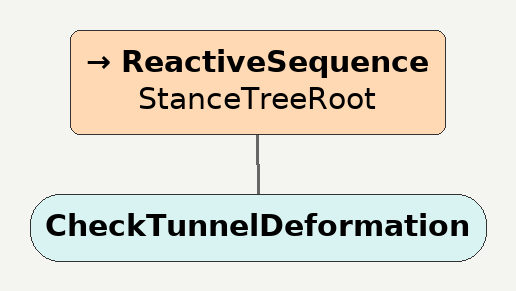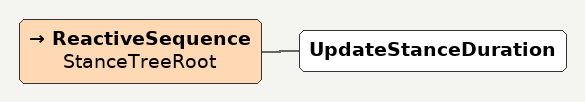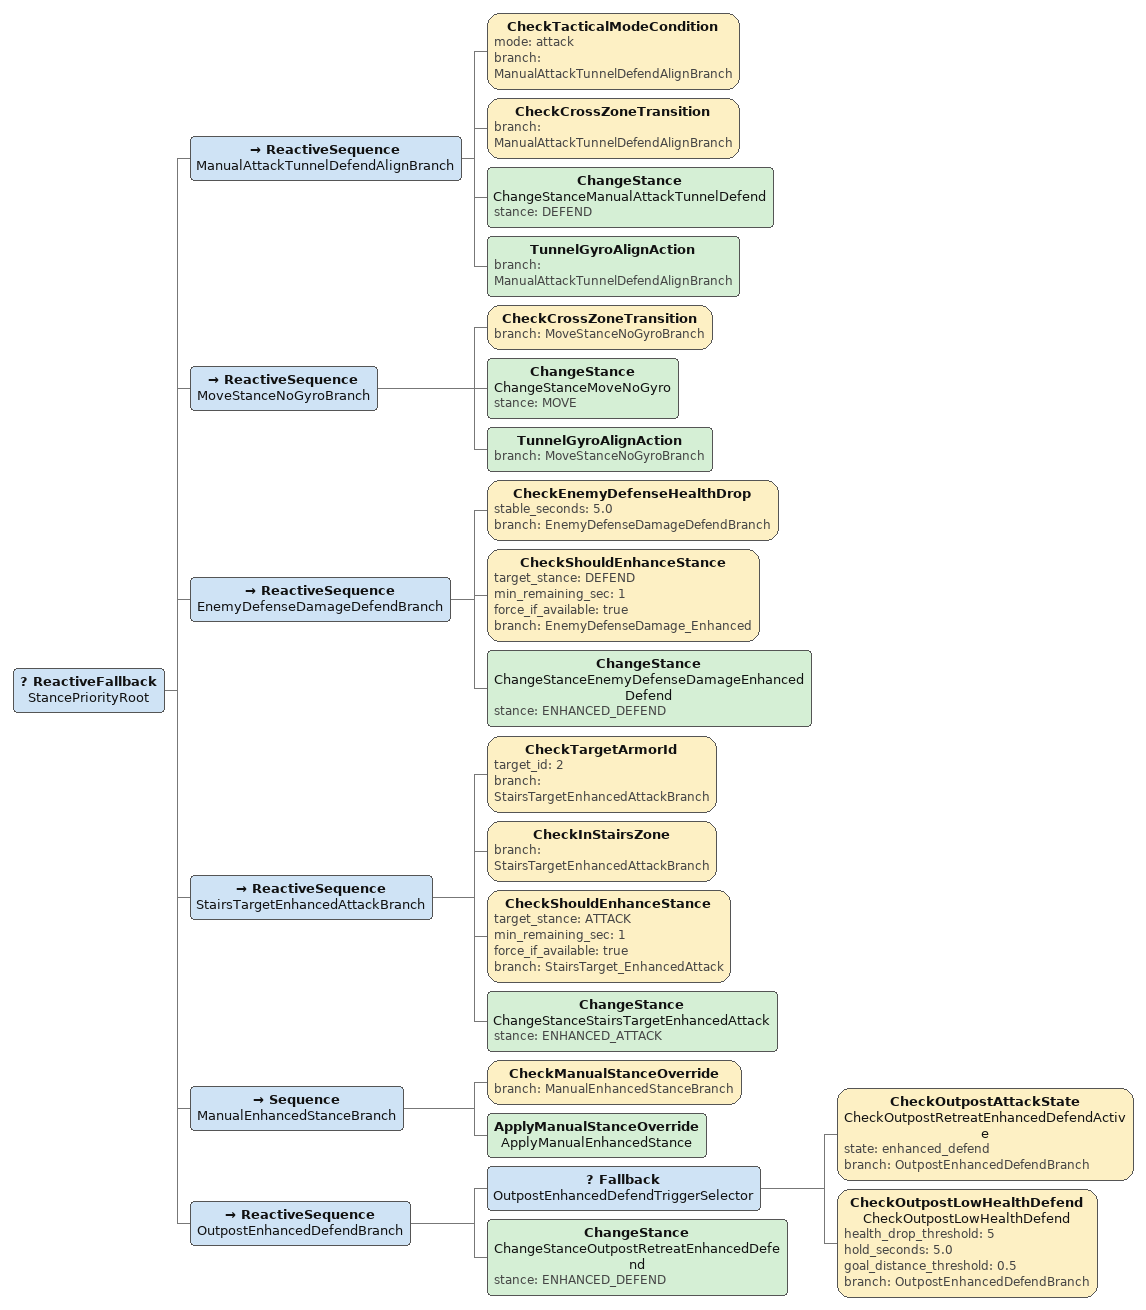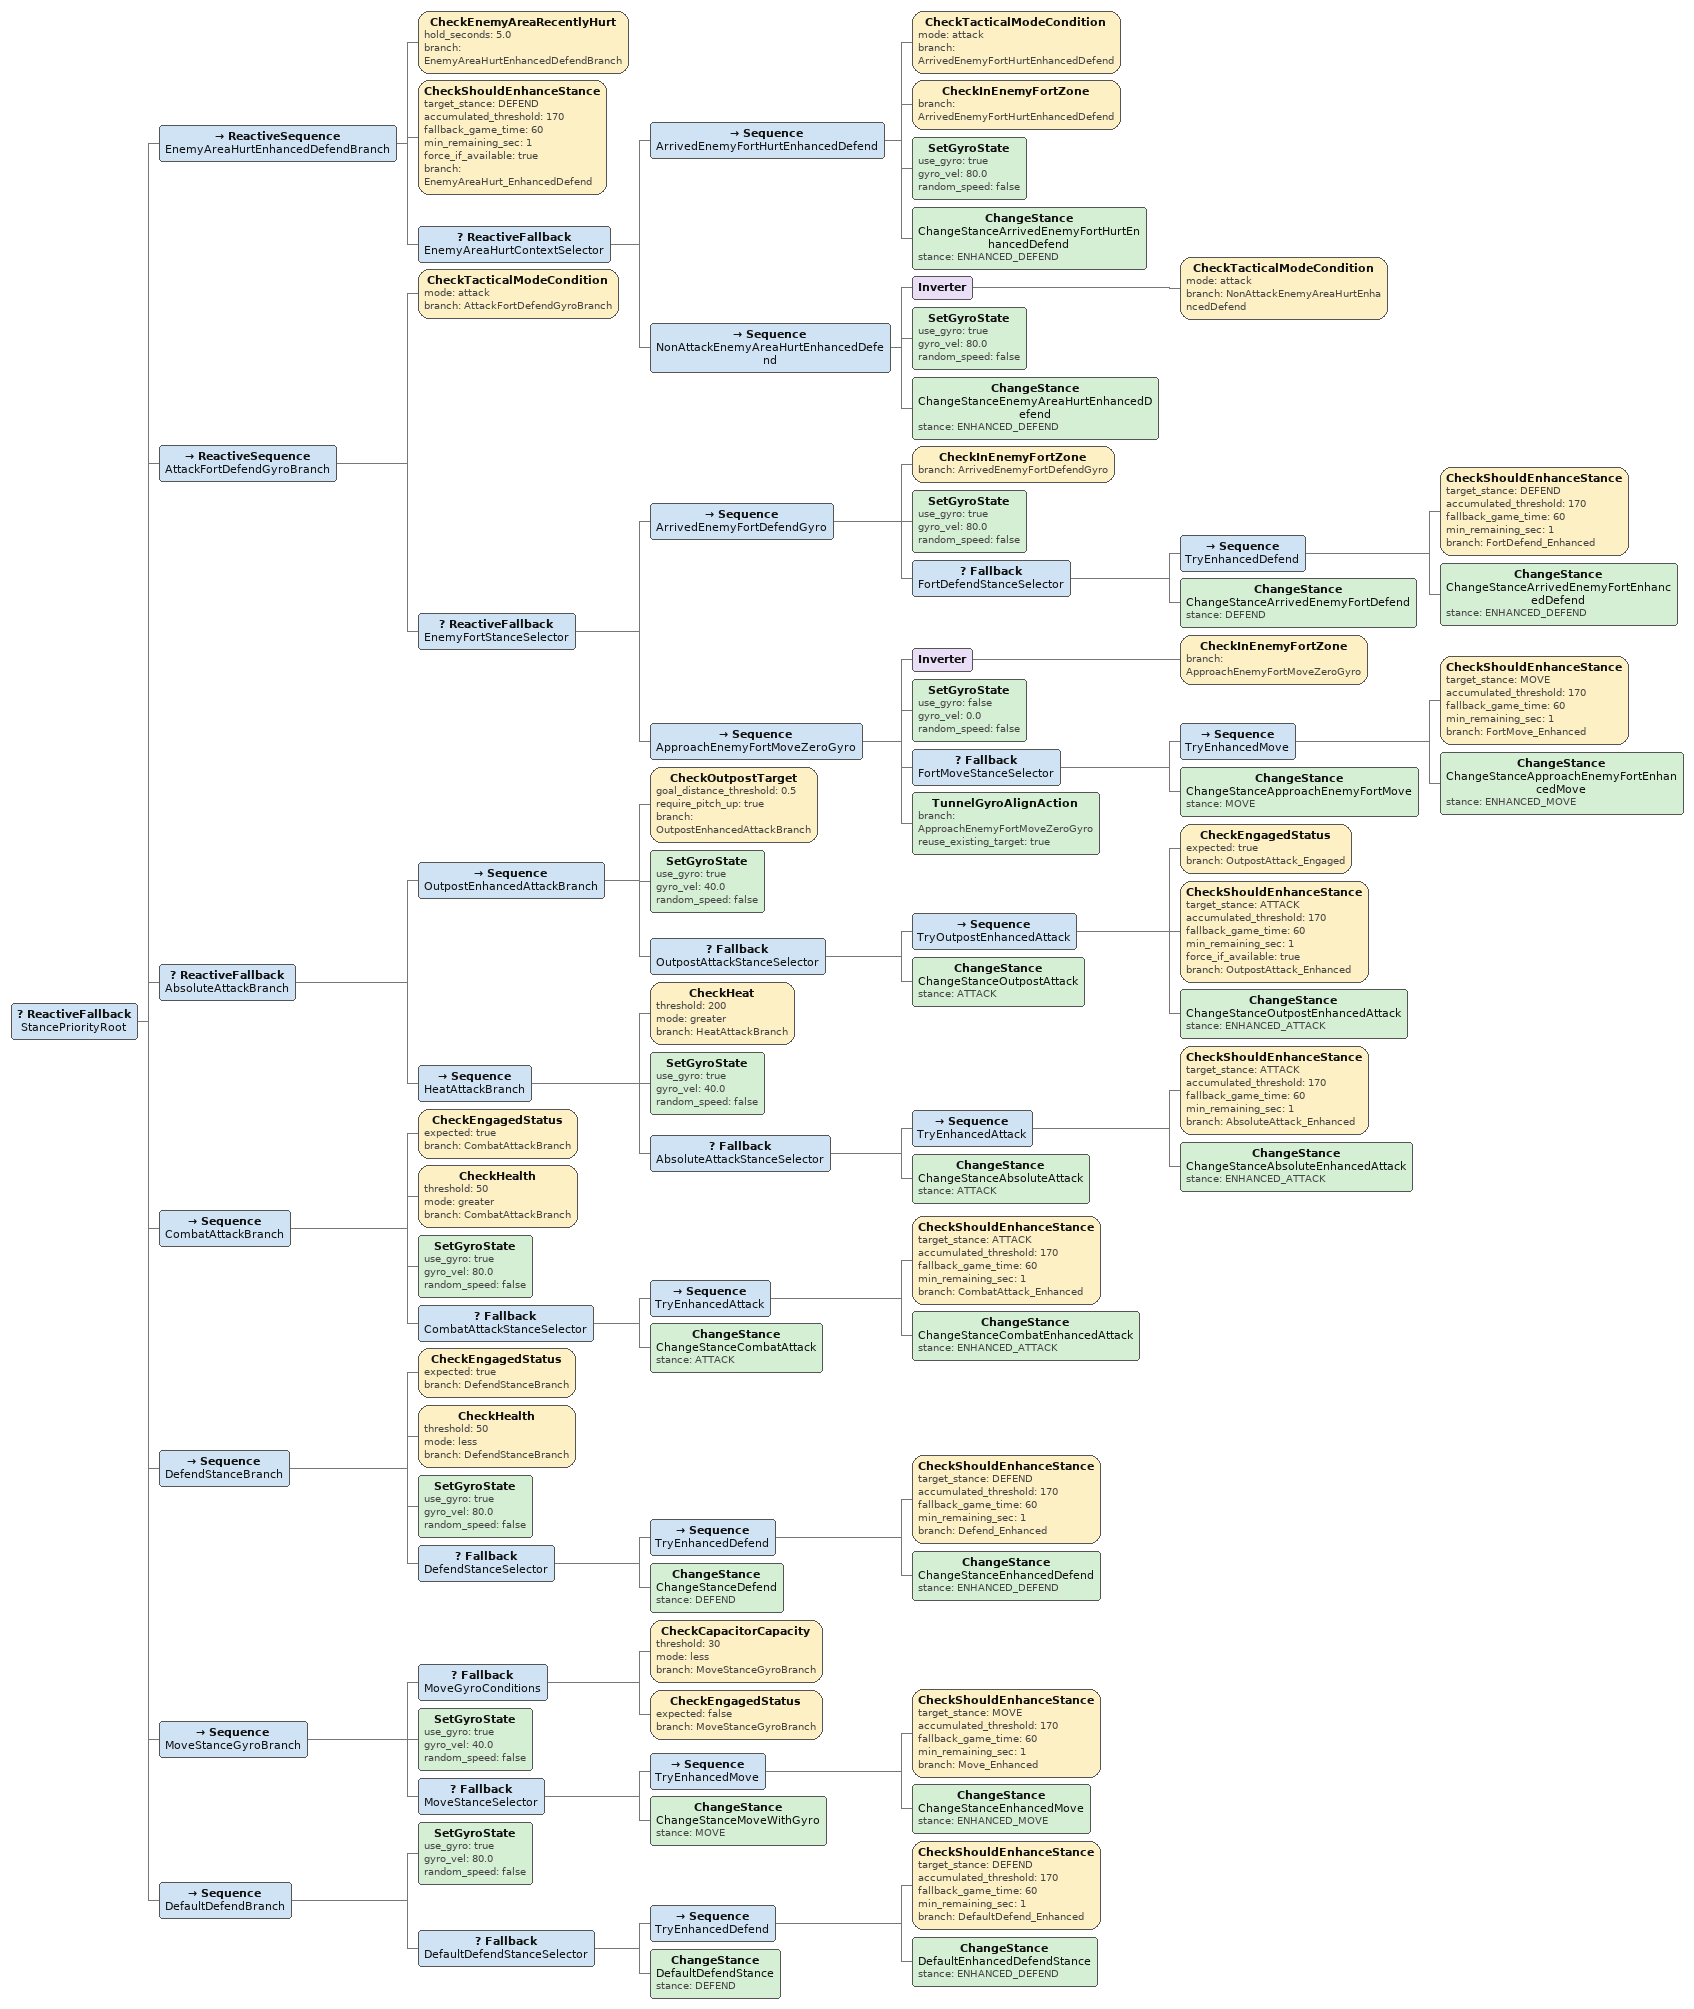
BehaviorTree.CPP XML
<ReactiveSequence name="StanceTreeRoot">
  <CheckTunnelDeformation/>
</ReactiveSequence>

<ReactiveSequence name="StanceTreeRoot">
  <UpdateStanceDuration/>
</ReactiveSequence>

<ReactiveFallback name="StancePriorityRoot">
  <ReactiveSequence name="ManualAttackTunnelDefendAlignBranch">
    <CheckTacticalModeCondition mode="attack" branch="ManualAttackTunnelDefendAlignBranch"/>
    <CheckCrossZoneTransition branch="ManualAttackTunnelDefendAlignBranch"/>
    <ChangeStance name="ChangeStanceManualAttackTunnelDefend" stance="DEFEND"/>
    <TunnelGyroAlignAction branch="ManualAttackTunnelDefendAlignBranch"/>
  </ReactiveSequence>

  <ReactiveSequence name="MoveStanceNoGyroBranch">
    <CheckCrossZoneTransition branch="MoveStanceNoGyroBranch"/>
    <ChangeStance name="ChangeStanceMoveNoGyro" stance="MOVE"/>
    <TunnelGyroAlignAction branch="MoveStanceNoGyroBranch"/>
  </ReactiveSequence>

  <!-- 敌方防守区受击后优先使用强化防御；连续5秒未再掉血后退出。
       优先级低于过洞，高于其他姿态分支。强化不可用时回退现有正常姿态决策。 -->
  <ReactiveSequence name="EnemyDefenseDamageDefendBranch">
    <CheckEnemyDefenseHealthDrop stable_seconds="5.0" branch="EnemyDefenseDamageDefendBranch"/>
    <CheckShouldEnhanceStance target_stance="DEFEND" min_remaining_sec="1" force_if_available="true" branch="EnemyDefenseDamage_Enhanced"/>
    <ChangeStance name="ChangeStanceEnemyDefenseDamageEnhancedDefend" stance="ENHANCED_DEFEND"/>
  </ReactiveSequence>

  <!-- 锁定2号装甲板且位于楼梯区域时，强化攻击可用即启用；
       优先级紧随敌方防守区受击强化防御，条件不满足时回退现有姿态决策。 -->
  <ReactiveSequence name="StairsTargetEnhancedAttackBranch">
    <CheckTargetArmorId target_id="2" branch="StairsTargetEnhancedAttackBranch"/>
    <CheckInStairsZone branch="StairsTargetEnhancedAttackBranch"/>
    <CheckShouldEnhanceStance target_stance="ATTACK" min_remaining_sec="1" force_if_available="true" branch="StairsTarget_EnhancedAttack"/>
    <ChangeStance name="ChangeStanceStairsTargetEnhancedAttack" stance="ENHANCED_ATTACK"/>
  </ReactiveSequence>

  <!-- 强化姿态专门分支:非隧道场景下,若操作手强化覆盖生效(override_active && 能量 && 未超时),
       直接产出强化姿态并返回 SUCCESS,自动分支不会 tick。
       优先级:高于自动分支,低于隧道分支。
       此分支只覆盖姿态,不改变当前小陀螺策略。 -->
  <Sequence name="ManualEnhancedStanceBranch">
    <CheckManualStanceOverride branch="ManualEnhancedStanceBranch"/>
    <ApplyManualStanceOverride name="ApplyManualEnhancedStance"/>
  </Sequence>

  <!-- 前哨强化防御共用分支：保留每次撤退最初5秒；前哨RESPONSE目标下血量较进入目标时下降5个百分点，本局额外触发一次固定5秒。 -->
  <ReactiveSequence name="OutpostEnhancedDefendBranch">
    <Fallback name="OutpostEnhancedDefendTriggerSelector">
      <CheckOutpostAttackState name="CheckOutpostRetreatEnhancedDefendActive" state="enhanced_defend" branch="OutpostEnhancedDefendBranch"/>
      <CheckOutpostLowHealthDefend name="CheckOutpostLowHealthDefend" health_drop_threshold="5" hold_seconds="5.0" goal_distance_threshold="0.5" branch="OutpostEnhancedDefendBranch"/>
    </Fallback>
    <ChangeStance name="ChangeStanceOutpostRetreatEnhancedDefend" stance="ENHANCED_DEFEND"/>
  </ReactiveSequence>

</ReactiveFallback>

<ReactiveFallback name="StancePriorityRoot">
  <!-- 敌区受击强化防御：冲堡接近阶段继续执行 MOVE/零陀螺/航向对齐，
       只有到达堡垒交战圈后才允许该分支接管冲堡姿态。 -->
  <ReactiveSequence name="EnemyAreaHurtEnhancedDefendBranch">
    <CheckEnemyAreaRecentlyHurt hold_seconds="5.0" branch="EnemyAreaHurtEnhancedDefendBranch"/>
    <CheckShouldEnhanceStance target_stance="DEFEND" accumulated_threshold="170" fallback_game_time="60" min_remaining_sec="1" force_if_available="true" branch="EnemyAreaHurt_EnhancedDefend"/>
    <ReactiveFallback name="EnemyAreaHurtContextSelector">
      <Sequence name="ArrivedEnemyFortHurtEnhancedDefend">
        <CheckTacticalModeCondition mode="attack" branch="ArrivedEnemyFortHurtEnhancedDefend"/>
        <CheckInEnemyFortZone branch="ArrivedEnemyFortHurtEnhancedDefend"/>
        <SetGyroState use_gyro="true" gyro_vel="80.0" random_speed="false"/>
        <ChangeStance name="ChangeStanceArrivedEnemyFortHurtEnhancedDefend" stance="ENHANCED_DEFEND"/>
      </Sequence>
      <Sequence name="NonAttackEnemyAreaHurtEnhancedDefend">
        <Inverter>
          <CheckTacticalModeCondition mode="attack" branch="NonAttackEnemyAreaHurtEnhancedDefend"/>
        </Inverter>
        <SetGyroState use_gyro="true" gyro_vel="80.0" random_speed="false"/>
        <ChangeStance name="ChangeStanceEnemyAreaHurtEnhancedDefend" stance="ENHANCED_DEFEND"/>
      </Sequence>
    </ReactiveFallback>
  </ReactiveSequence>

  <ReactiveSequence name="AttackFortDefendGyroBranch">
    <CheckTacticalModeCondition mode="attack" branch="AttackFortDefendGyroBranch"/>
    <ReactiveFallback name="EnemyFortStanceSelector">
      <Sequence name="ArrivedEnemyFortDefendGyro">
        <CheckInEnemyFortZone branch="ArrivedEnemyFortDefendGyro"/>
        <SetGyroState use_gyro="true" gyro_vel="80.0" random_speed="false"/>
        <Fallback name="FortDefendStanceSelector">
          <Sequence name="TryEnhancedDefend">
            <CheckShouldEnhanceStance target_stance="DEFEND" accumulated_threshold="170" fallback_game_time="60" min_remaining_sec="1" branch="FortDefend_Enhanced"/>
            <ChangeStance name="ChangeStanceArrivedEnemyFortEnhancedDefend" stance="ENHANCED_DEFEND"/>
          </Sequence>
          <ChangeStance name="ChangeStanceArrivedEnemyFortDefend" stance="DEFEND"/>
        </Fallback>
      </Sequence>
      <Sequence name="ApproachEnemyFortMoveZeroGyro">
        <Inverter>
          <CheckInEnemyFortZone branch="ApproachEnemyFortMoveZeroGyro"/>
        </Inverter>
        <SetGyroState use_gyro="false" gyro_vel="0.0" random_speed="false"/>
        <Fallback name="FortMoveStanceSelector">
          <Sequence name="TryEnhancedMove">
            <CheckShouldEnhanceStance target_stance="MOVE" accumulated_threshold="170" fallback_game_time="60" min_remaining_sec="1" branch="FortMove_Enhanced"/>
            <ChangeStance name="ChangeStanceApproachEnemyFortEnhancedMove" stance="ENHANCED_MOVE"/>
          </Sequence>
          <ChangeStance name="ChangeStanceApproachEnemyFortMove" stance="MOVE"/>
        </Fallback>
        <!-- 复用过洞分支已选定的航向目标,持续对齐直到该分支被 halt。 -->
        <TunnelGyroAlignAction branch="ApproachEnemyFortMoveZeroGyro" reuse_existing_target="true"/>
      </Sequence>
    </ReactiveFallback>
  </ReactiveSequence>

  <ReactiveFallback name="AbsoluteAttackBranch">
    <!-- 前哨站特殊响应:云台抬起且进入交战状态后优先消耗强化攻击时长,不可用则回退普通攻击。 -->
    <Sequence name="OutpostEnhancedAttackBranch">
      <CheckOutpostTarget goal_distance_threshold="0.5" require_pitch_up="true" branch="OutpostEnhancedAttackBranch"/>
      <SetGyroState use_gyro="true" gyro_vel="40.0" random_speed="false"/>
      <Fallback name="OutpostAttackStanceSelector">
        <Sequence name="TryOutpostEnhancedAttack">
          <CheckEngagedStatus expected="true" branch="OutpostAttack_Engaged"/>
          <CheckShouldEnhanceStance target_stance="ATTACK" accumulated_threshold="170" fallback_game_time="60" min_remaining_sec="1" force_if_available="true" branch="OutpostAttack_Enhanced"/>
          <ChangeStance name="ChangeStanceOutpostEnhancedAttack" stance="ENHANCED_ATTACK"/>
        </Sequence>
        <ChangeStance name="ChangeStanceOutpostAttack" stance="ATTACK"/>
      </Fallback>
    </Sequence>

    <Sequence name="HeatAttackBranch">
      <CheckHeat threshold="200" mode="greater" branch="HeatAttackBranch"/>
      <SetGyroState use_gyro="true" gyro_vel="40.0" random_speed="false"/>
      <Fallback name="AbsoluteAttackStanceSelector">
        <Sequence name="TryEnhancedAttack">
          <CheckShouldEnhanceStance target_stance="ATTACK" accumulated_threshold="170" fallback_game_time="60" min_remaining_sec="1" branch="AbsoluteAttack_Enhanced"/>
          <ChangeStance name="ChangeStanceAbsoluteEnhancedAttack" stance="ENHANCED_ATTACK"/>
        </Sequence>
        <ChangeStance name="ChangeStanceAbsoluteAttack" stance="ATTACK"/>
      </Fallback>
    </Sequence>
  </ReactiveFallback>

  <Sequence name="CombatAttackBranch">
    <CheckEngagedStatus expected="true" branch="CombatAttackBranch"/>
    <CheckHealth threshold="50" mode="greater" branch="CombatAttackBranch"/>
    <SetGyroState use_gyro="true" gyro_vel="80.0" random_speed="false"/>
    <Fallback name="CombatAttackStanceSelector">
      <Sequence name="TryEnhancedAttack">
        <CheckShouldEnhanceStance target_stance="ATTACK" accumulated_threshold="170" fallback_game_time="60" min_remaining_sec="1" branch="CombatAttack_Enhanced"/>
        <ChangeStance name="ChangeStanceCombatEnhancedAttack" stance="ENHANCED_ATTACK"/>
      </Sequence>
      <ChangeStance name="ChangeStanceCombatAttack" stance="ATTACK"/>
    </Fallback>
  </Sequence>

  <Sequence name="DefendStanceBranch">
    <CheckEngagedStatus expected="true" branch="DefendStanceBranch"/>
    <CheckHealth threshold="50" mode="less" branch="DefendStanceBranch"/>
    <SetGyroState use_gyro="true" gyro_vel="80.0" random_speed="false"/>
    <Fallback name="DefendStanceSelector">
      <Sequence name="TryEnhancedDefend">
        <CheckShouldEnhanceStance target_stance="DEFEND" accumulated_threshold="170" fallback_game_time="60" min_remaining_sec="1" branch="Defend_Enhanced"/>
        <ChangeStance name="ChangeStanceEnhancedDefend" stance="ENHANCED_DEFEND"/>
      </Sequence>
      <ChangeStance name="ChangeStanceDefend" stance="DEFEND"/>
    </Fallback>
  </Sequence>

  <Sequence name="MoveStanceGyroBranch">
    <Fallback name="MoveGyroConditions">
      <CheckCapacitorCapacity threshold="30" mode="less" branch="MoveStanceGyroBranch"/>
      <CheckEngagedStatus expected="false" branch="MoveStanceGyroBranch"/>
    </Fallback>
    <SetGyroState use_gyro="true" gyro_vel="40.0" random_speed="false"/>
    <Fallback name="MoveStanceSelector">
      <Sequence name="TryEnhancedMove">
        <CheckShouldEnhanceStance target_stance="MOVE" accumulated_threshold="170" fallback_game_time="60" min_remaining_sec="1" branch="Move_Enhanced"/>
        <ChangeStance name="ChangeStanceEnhancedMove" stance="ENHANCED_MOVE"/>
      </Sequence>
      <ChangeStance name="ChangeStanceMoveWithGyro" stance="MOVE"/>
    </Fallback>
  </Sequence>

  <Sequence name="DefaultDefendBranch">
    <SetGyroState use_gyro="true" gyro_vel="80.0" random_speed="false"/>
    <Fallback name="DefaultDefendStanceSelector">
      <Sequence name="TryEnhancedDefend">
        <CheckShouldEnhanceStance target_stance="DEFEND" accumulated_threshold="170" fallback_game_time="60" min_remaining_sec="1" branch="DefaultDefend_Enhanced"/>
        <ChangeStance name="DefaultEnhancedDefendStance" stance="ENHANCED_DEFEND"/>
      </Sequence>
      <ChangeStance name="DefaultDefendStance" stance="DEFEND"/>
    </Fallback>
  </Sequence>

</ReactiveFallback>
